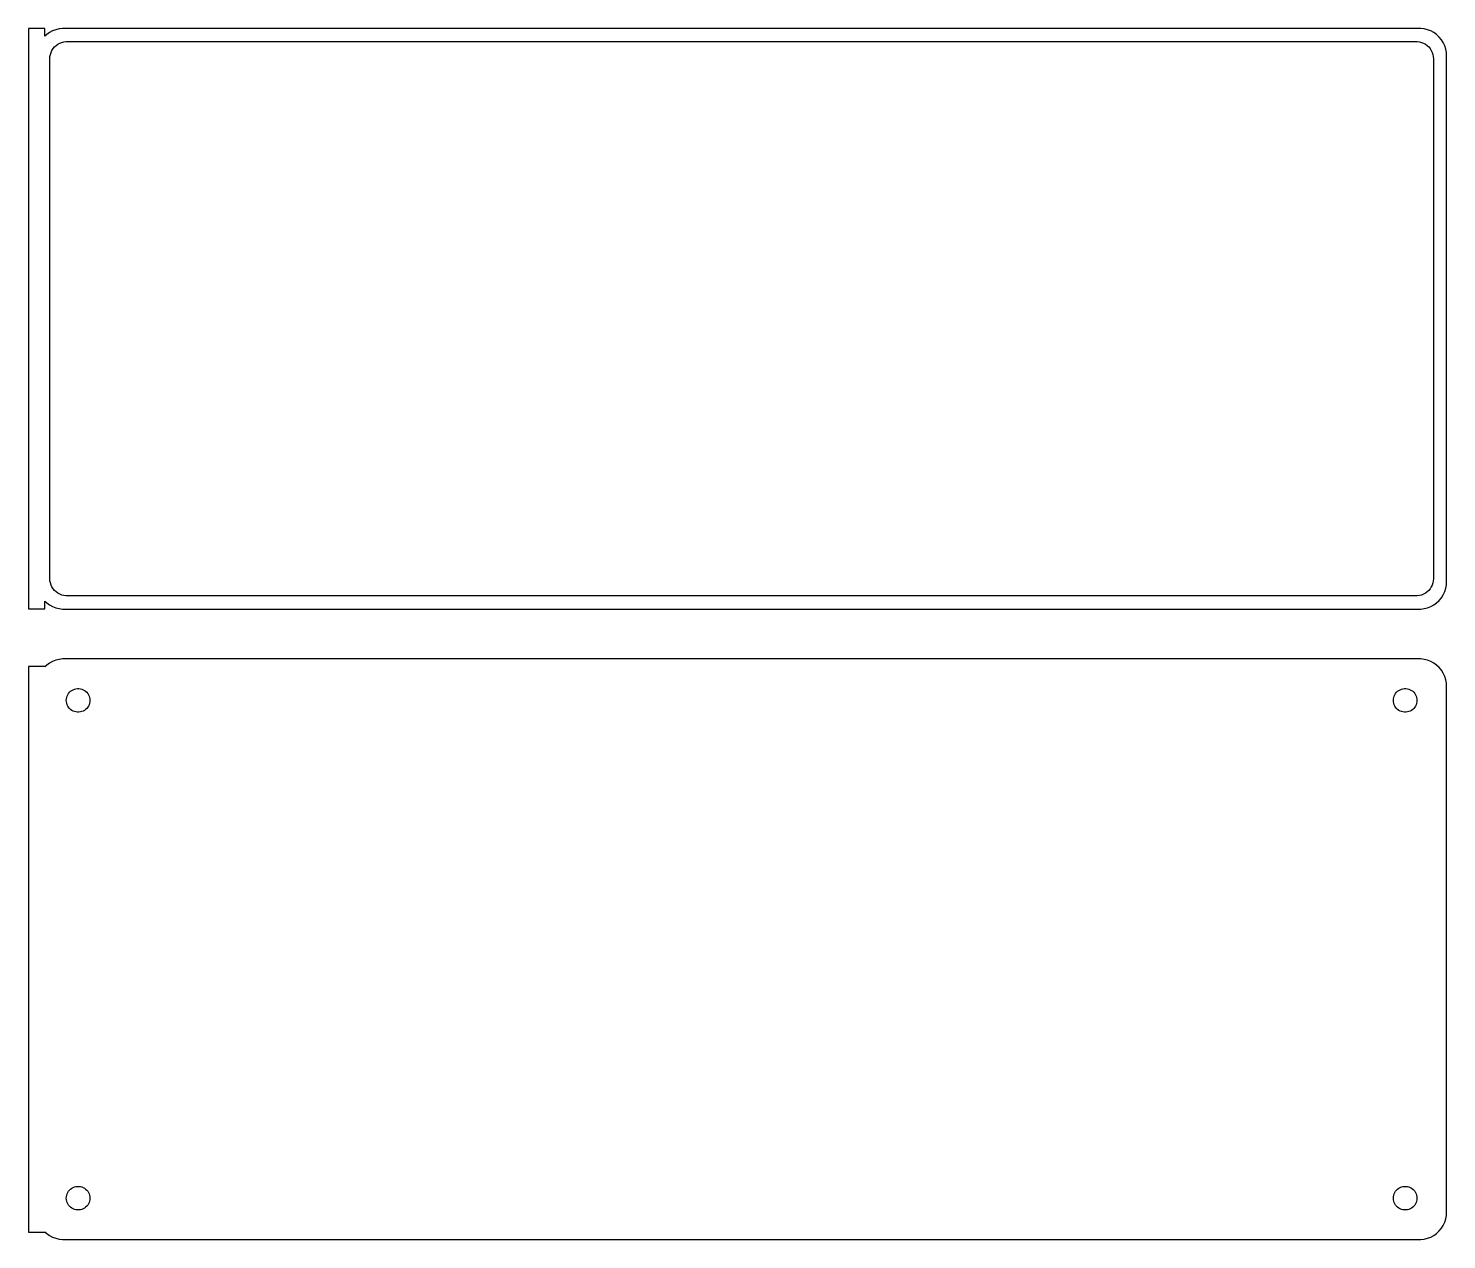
# Model space of a CAD drawing. Header units: metres. Extents: x -129 to 128, y 176 to 394.
import ezdxf

# ---------------------------------------------------------------- set-up
doc = ezdxf.new("R2010")
doc.units = ezdxf.units.M

msp = doc.modelspace()

# ---------------------------------------------------------------- linework, layer by layer
for p, q in [((-126, 394.479), (-129, 394.479)), ((-129, 394.479), (-129, 289.521)), ((-126, 393.059), (-126, 394.479)), ((-125.687, 393.353), (-126, 393.059)), ((-125.179, 393.722), (-125.687, 393.353)), ((-124.629, 394.024), (-125.179, 393.722)), ((-124.045, 394.255), (-124.629, 394.024)), ((-123.437, 394.411), (-124.045, 394.255)), ((-122.814, 394.49), (-123.437, 394.411)), ((122.814, 394.49), (-122.814, 394.49)), ((123.437, 394.411), (122.814, 394.49)), ((124.045, 394.255), (123.437, 394.411)), ((124.629, 394.024), (124.045, 394.255)), ((125.179, 393.722), (124.629, 394.024)), ((125.687, 393.353), (125.179, 393.722)), ((126.145, 392.923), (125.687, 393.353)), ((126.545, 392.439), (126.145, 392.923)), ((-125.015, 389.774), (-124.894, 390.146)), ((-124.894, 390.146), (-124.728, 390.5)), ((-124.728, 390.5), (-124.518, 390.83)), ((-124.518, 390.83), (-124.269, 391.131)), ((-124.269, 391.131), (-123.984, 391.399)), ((-123.984, 391.399), (-123.668, 391.628)), ((-123.668, 391.628), (-123.325, 391.817)), ((-123.325, 391.817), (-122.962, 391.961)), ((-122.962, 391.961), (-122.583, 392.058)), ((-122.583, 392.058), (-122.195, 392.107)), ((-122.195, 392.107), (122.195, 392.107)), ((122.195, 392.107), (122.583, 392.058)), ((122.583, 392.058), (122.962, 391.961)), ((122.962, 391.961), (123.325, 391.817)), ((123.325, 391.817), (123.668, 391.628)), ((123.668, 391.628), (123.984, 391.399)), ((123.984, 391.399), (124.269, 391.131)), ((124.269, 391.131), (124.518, 390.83)), ((124.518, 390.83), (124.728, 390.5)), ((124.728, 390.5), (124.894, 390.146)), ((124.894, 390.146), (125.015, 389.774)), ((126.882, 391.909), (126.545, 392.439)), ((127.149, 391.341), (126.882, 391.909)), ((127.343, 390.743), (127.149, 391.341)), ((127.461, 390.127), (127.343, 390.743)), ((127.5, 389.5), (127.461, 390.127)), ((-125.113, 389), (-125.088, 389.39)), ((-125.113, 295), (-125.113, 389)), ((-125.088, 389.39), (-125.015, 389.774)), ((125.015, 389.774), (125.088, 389.39)), ((125.088, 389.39), (125.113, 389)), ((125.113, 389), (125.113, 295)), ((127.5, 294.5), (127.5, 389.5)), ((-125.088, 294.61), (-125.113, 295)), ((125.113, 295), (125.088, 294.61)), ((-125.015, 294.226), (-125.088, 294.61)), ((-124.894, 293.854), (-125.015, 294.226)), ((-124.728, 293.5), (-124.894, 293.854)), ((-124.518, 293.17), (-124.728, 293.5)), ((-124.269, 292.869), (-124.518, 293.17)), ((-123.984, 292.601), (-124.269, 292.869)), ((-123.668, 292.372), (-123.984, 292.601)), ((123.984, 292.601), (123.668, 292.372)), ((124.269, 292.869), (123.984, 292.601)), ((124.518, 293.17), (124.269, 292.869)), ((124.728, 293.5), (124.518, 293.17)), ((124.894, 293.854), (124.728, 293.5)), ((125.015, 294.226), (124.894, 293.854)), ((125.088, 294.61), (125.015, 294.226)), ((126.882, 292.091), (127.149, 292.659)), ((127.149, 292.659), (127.343, 293.257)), ((127.343, 293.257), (127.461, 293.873)), ((127.461, 293.873), (127.5, 294.5)), ((-126, 289.521), (-126, 290.941)), ((-126, 290.941), (-125.687, 290.647)), ((-125.687, 290.647), (-125.179, 290.278)), ((-125.179, 290.278), (-124.629, 289.976)), ((-124.629, 289.976), (-124.045, 289.745)), ((-123.325, 292.183), (-123.668, 292.372)), ((-122.962, 292.039), (-123.325, 292.183)), ((-122.583, 291.942), (-122.962, 292.039)), ((-122.195, 291.893), (-122.583, 291.942)), ((122.195, 291.893), (-122.195, 291.893)), ((122.583, 291.942), (122.195, 291.893)), ((122.962, 292.039), (122.583, 291.942)), ((123.325, 292.183), (122.962, 292.039)), ((123.668, 292.372), (123.325, 292.183)), ((124.045, 289.745), (124.629, 289.976)), ((124.629, 289.976), (125.179, 290.278)), ((125.179, 290.278), (125.687, 290.647)), ((125.687, 290.647), (126.145, 291.077)), ((126.145, 291.077), (126.545, 291.561)), ((126.545, 291.561), (126.882, 292.091)), ((-129, 289.521), (-126, 289.521)), ((-124.045, 289.745), (-123.437, 289.589)), ((-123.437, 289.589), (-122.814, 289.51)), ((-122.814, 289.51), (122.814, 289.51)), ((122.814, 289.51), (123.437, 289.589)), ((123.437, 289.589), (124.045, 289.745)), ((-125.179, 279.722), (-125.687, 279.353)), ((-124.629, 280.024), (-125.179, 279.722)), ((-124.045, 280.255), (-124.629, 280.024)), ((-123.437, 280.411), (-124.045, 280.255)), ((-122.814, 280.49), (-123.437, 280.411)), ((122.814, 280.49), (-122.814, 280.49)), ((123.437, 280.411), (122.814, 280.49)), ((124.045, 280.255), (123.437, 280.411)), ((124.629, 280.024), (124.045, 280.255)), ((125.179, 279.722), (124.629, 280.024)), ((125.687, 279.353), (125.179, 279.722)), ((-126, 279.153), (-129, 279.153)), ((-129, 279.153), (-129, 176.847)), ((-125.687, 279.353), (-126, 279.059)), ((-126, 279.059), (-126, 279.153)), ((126.145, 278.923), (125.687, 279.353)), ((126.545, 278.439), (126.145, 278.923)), ((126.882, 277.909), (126.545, 278.439)), ((127.149, 277.341), (126.882, 277.909)), ((127.343, 276.743), (127.149, 277.341)), ((-121.727, 274.255), (-121.557, 274.462)), ((-121.557, 274.462), (-121.361, 274.645)), ((-121.361, 274.645), (-121.144, 274.803)), ((-121.144, 274.803), (-120.909, 274.932)), ((-120.909, 274.932), (-120.66, 275.031)), ((-120.66, 275.031), (-120.4, 275.097)), ((-120.4, 275.097), (-120.134, 275.131)), ((-120.134, 275.131), (-119.866, 275.131)), ((-119.866, 275.131), (-119.6, 275.097)), ((-119.6, 275.097), (-119.34, 275.031)), ((-119.34, 275.031), (-119.091, 274.932)), ((-119.091, 274.932), (-118.856, 274.803)), ((-118.856, 274.803), (-118.639, 274.645)), ((-118.639, 274.645), (-118.443, 274.462)), ((-118.443, 274.462), (-118.273, 274.255)), ((118.273, 274.255), (118.443, 274.462)), ((118.443, 274.462), (118.639, 274.645)), ((118.639, 274.645), (118.856, 274.803)), ((118.856, 274.803), (119.091, 274.932)), ((119.091, 274.932), (119.34, 275.031)), ((119.34, 275.031), (119.6, 275.097)), ((119.6, 275.097), (119.866, 275.131)), ((119.866, 275.131), (120.134, 275.131)), ((120.134, 275.131), (120.4, 275.097)), ((120.4, 275.097), (120.66, 275.031)), ((120.66, 275.031), (120.909, 274.932)), ((120.909, 274.932), (121.144, 274.803)), ((121.144, 274.803), (121.361, 274.645)), ((121.361, 274.645), (121.557, 274.462)), ((121.557, 274.462), (121.727, 274.255)), ((127.461, 276.127), (127.343, 276.743)), ((127.5, 275.5), (127.461, 276.127)), ((127.5, 180.5), (127.5, 275.5)), ((-122.135, 273), (-122.118, 273.268)), ((-122.118, 272.732), (-122.135, 273)), ((-122.118, 273.268), (-122.068, 273.531)), ((-122.068, 272.469), (-122.118, 272.732)), ((-122.068, 273.531), (-121.985, 273.786)), ((-121.985, 272.214), (-122.068, 272.469)), ((-121.985, 273.786), (-121.871, 274.029)), ((-121.871, 271.971), (-121.985, 272.214)), ((-121.871, 274.029), (-121.727, 274.255)), ((-121.727, 271.745), (-121.871, 271.971)), ((-118.273, 274.255), (-118.129, 274.029)), ((-118.129, 271.971), (-118.273, 271.745)), ((-118.129, 274.029), (-118.015, 273.786)), ((-118.015, 272.214), (-118.129, 271.971)), ((-118.015, 273.786), (-117.932, 273.531)), ((-117.932, 272.469), (-118.015, 272.214)), ((-117.932, 273.531), (-117.882, 273.268)), ((-117.882, 272.732), (-117.932, 272.469)), ((-117.882, 273.268), (-117.865, 273)), ((-117.865, 273), (-117.882, 272.732)), ((117.865, 273), (117.882, 273.268)), ((117.882, 272.732), (117.865, 273)), ((117.882, 273.268), (117.932, 273.531)), ((117.932, 272.469), (117.882, 272.732)), ((117.932, 273.531), (118.015, 273.786)), ((118.015, 272.214), (117.932, 272.469)), ((118.015, 273.786), (118.129, 274.029)), ((118.129, 271.971), (118.015, 272.214)), ((118.129, 274.029), (118.273, 274.255)), ((118.273, 271.745), (118.129, 271.971)), ((121.727, 274.255), (121.871, 274.029)), ((121.871, 271.971), (121.727, 271.745)), ((121.871, 274.029), (121.985, 273.786)), ((121.985, 272.214), (121.871, 271.971)), ((121.985, 273.786), (122.068, 273.531)), ((122.068, 272.469), (121.985, 272.214)), ((122.068, 273.531), (122.118, 273.268)), ((122.118, 272.732), (122.068, 272.469)), ((122.118, 273.268), (122.135, 273)), ((122.135, 273), (122.118, 272.732)), ((-121.557, 271.538), (-121.727, 271.745)), ((-121.361, 271.355), (-121.557, 271.538)), ((-121.144, 271.197), (-121.361, 271.355)), ((-120.909, 271.068), (-121.144, 271.197)), ((-120.66, 270.969), (-120.909, 271.068)), ((-120.4, 270.903), (-120.66, 270.969)), ((-120.134, 270.869), (-120.4, 270.903)), ((-119.866, 270.869), (-120.134, 270.869)), ((-119.6, 270.903), (-119.866, 270.869)), ((-119.34, 270.969), (-119.6, 270.903)), ((-119.091, 271.068), (-119.34, 270.969)), ((-118.856, 271.197), (-119.091, 271.068)), ((-118.639, 271.355), (-118.856, 271.197)), ((-118.443, 271.538), (-118.639, 271.355)), ((-118.273, 271.745), (-118.443, 271.538)), ((118.443, 271.538), (118.273, 271.745)), ((118.639, 271.355), (118.443, 271.538)), ((118.856, 271.197), (118.639, 271.355)), ((119.091, 271.068), (118.856, 271.197)), ((119.34, 270.969), (119.091, 271.068)), ((119.6, 270.903), (119.34, 270.969)), ((119.866, 270.869), (119.6, 270.903)), ((120.134, 270.869), (119.866, 270.869)), ((120.4, 270.903), (120.134, 270.869)), ((120.66, 270.969), (120.4, 270.903)), ((120.909, 271.068), (120.66, 270.969)), ((121.144, 271.197), (120.909, 271.068)), ((121.361, 271.355), (121.144, 271.197)), ((121.557, 271.538), (121.361, 271.355)), ((121.727, 271.745), (121.557, 271.538)), ((-121.361, 184.645), (-121.144, 184.803)), ((-121.144, 184.803), (-120.909, 184.932)), ((-120.909, 184.932), (-120.66, 185.031)), ((-120.66, 185.031), (-120.4, 185.097)), ((-120.4, 185.097), (-120.134, 185.131)), ((-120.134, 185.131), (-119.866, 185.131)), ((-119.866, 185.131), (-119.6, 185.097)), ((-119.6, 185.097), (-119.34, 185.031)), ((-119.34, 185.031), (-119.091, 184.932)), ((-119.091, 184.932), (-118.856, 184.803)), ((-118.856, 184.803), (-118.639, 184.645)), ((118.639, 184.645), (118.856, 184.803)), ((118.856, 184.803), (119.091, 184.932)), ((119.091, 184.932), (119.34, 185.031)), ((119.34, 185.031), (119.6, 185.097)), ((119.6, 185.097), (119.866, 185.131)), ((119.866, 185.131), (120.134, 185.131)), ((120.134, 185.131), (120.4, 185.097)), ((120.4, 185.097), (120.66, 185.031)), ((120.66, 185.031), (120.909, 184.932)), ((120.909, 184.932), (121.144, 184.803)), ((121.144, 184.803), (121.361, 184.645)), ((-122.135, 183), (-122.118, 183.268)), ((-122.118, 182.732), (-122.135, 183)), ((-122.118, 183.268), (-122.068, 183.531)), ((-122.068, 182.469), (-122.118, 182.732)), ((-122.068, 183.531), (-121.985, 183.786)), ((-121.985, 182.214), (-122.068, 182.469)), ((-121.985, 183.786), (-121.871, 184.029)), ((-121.871, 181.971), (-121.985, 182.214)), ((-121.871, 184.029), (-121.727, 184.255)), ((-121.727, 184.255), (-121.557, 184.462)), ((-121.557, 184.462), (-121.361, 184.645)), ((-118.639, 184.645), (-118.443, 184.462)), ((-118.443, 184.462), (-118.273, 184.255)), ((-118.273, 184.255), (-118.129, 184.029)), ((-118.129, 184.029), (-118.015, 183.786)), ((-118.015, 182.214), (-118.129, 181.971)), ((-118.015, 183.786), (-117.932, 183.531)), ((-117.932, 182.469), (-118.015, 182.214)), ((-117.932, 183.531), (-117.882, 183.268)), ((-117.882, 182.732), (-117.932, 182.469)), ((-117.882, 183.268), (-117.865, 183)), ((-117.865, 183), (-117.882, 182.732)), ((117.865, 183), (117.882, 183.268)), ((117.882, 182.732), (117.865, 183)), ((117.882, 183.268), (117.932, 183.531)), ((117.932, 182.469), (117.882, 182.732)), ((117.932, 183.531), (118.015, 183.786)), ((118.015, 182.214), (117.932, 182.469)), ((118.015, 183.786), (118.129, 184.029)), ((118.129, 181.971), (118.015, 182.214)), ((118.129, 184.029), (118.273, 184.255)), ((118.273, 184.255), (118.443, 184.462)), ((118.443, 184.462), (118.639, 184.645)), ((121.361, 184.645), (121.557, 184.462)), ((121.557, 184.462), (121.727, 184.255)), ((121.727, 184.255), (121.871, 184.029)), ((121.871, 184.029), (121.985, 183.786)), ((121.985, 182.214), (121.871, 181.971)), ((121.985, 183.786), (122.068, 183.531)), ((122.068, 182.469), (121.985, 182.214)), ((122.068, 183.531), (122.118, 183.268)), ((122.118, 182.732), (122.068, 182.469)), ((122.118, 183.268), (122.135, 183)), ((122.135, 183), (122.118, 182.732)), ((-121.727, 181.745), (-121.871, 181.971)), ((-121.557, 181.538), (-121.727, 181.745)), ((-121.361, 181.355), (-121.557, 181.538)), ((-121.144, 181.197), (-121.361, 181.355)), ((-120.909, 181.068), (-121.144, 181.197)), ((-120.66, 180.969), (-120.909, 181.068)), ((-120.4, 180.903), (-120.66, 180.969)), ((-120.134, 180.869), (-120.4, 180.903)), ((-119.866, 180.869), (-120.134, 180.869)), ((-119.6, 180.903), (-119.866, 180.869)), ((-119.34, 180.969), (-119.6, 180.903)), ((-119.091, 181.068), (-119.34, 180.969)), ((-118.856, 181.197), (-119.091, 181.068)), ((-118.639, 181.355), (-118.856, 181.197)), ((-118.443, 181.538), (-118.639, 181.355)), ((-118.273, 181.745), (-118.443, 181.538)), ((-118.129, 181.971), (-118.273, 181.745)), ((118.273, 181.745), (118.129, 181.971)), ((118.443, 181.538), (118.273, 181.745)), ((118.639, 181.355), (118.443, 181.538)), ((118.856, 181.197), (118.639, 181.355)), ((119.091, 181.068), (118.856, 181.197)), ((119.34, 180.969), (119.091, 181.068)), ((119.6, 180.903), (119.34, 180.969)), ((119.866, 180.869), (119.6, 180.903)), ((120.134, 180.869), (119.866, 180.869)), ((120.4, 180.903), (120.134, 180.869)), ((120.66, 180.969), (120.4, 180.903)), ((120.909, 181.068), (120.66, 180.969)), ((121.144, 181.197), (120.909, 181.068)), ((121.361, 181.355), (121.144, 181.197)), ((121.557, 181.538), (121.361, 181.355)), ((121.727, 181.745), (121.557, 181.538)), ((121.871, 181.971), (121.727, 181.745)), ((127.343, 179.257), (127.461, 179.873)), ((127.461, 179.873), (127.5, 180.5)), ((125.687, 176.647), (126.145, 177.077)), ((126.145, 177.077), (126.545, 177.561)), ((126.545, 177.561), (126.882, 178.091)), ((126.882, 178.091), (127.149, 178.659)), ((127.149, 178.659), (127.343, 179.257)), ((-129, 176.847), (-126, 176.847)), ((-126, 176.847), (-126, 176.941)), ((-126, 176.941), (-125.687, 176.647)), ((-125.687, 176.647), (-125.179, 176.278)), ((-125.179, 176.278), (-124.629, 175.976)), ((-124.629, 175.976), (-124.045, 175.745)), ((-124.045, 175.745), (-123.437, 175.589)), ((-123.437, 175.589), (-122.814, 175.51)), ((-122.814, 175.51), (122.814, 175.51)), ((122.814, 175.51), (123.437, 175.589)), ((123.437, 175.589), (124.045, 175.745)), ((124.045, 175.745), (124.629, 175.976)), ((124.629, 175.976), (125.179, 176.278)), ((125.179, 176.278), (125.687, 176.647))]:
    msp.add_line(p, q)

doc.saveas('drawing.dxf')
